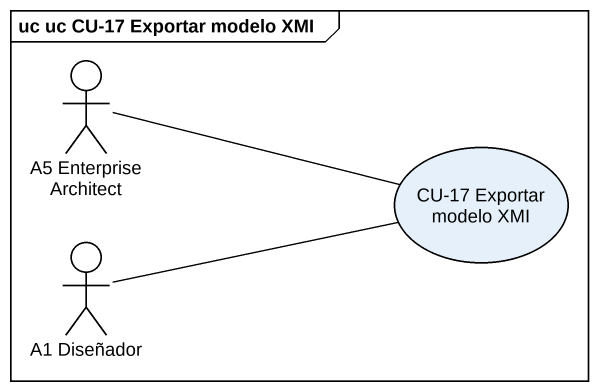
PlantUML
@startuml
mainframe uc uc CU-17 Exportar modelo XMI
actor "A5 Enterprise Architect" as A5_Enterprise_Architect
usecase "CU-17 Exportar modelo XMI" as CU_17_Exportar_modelo_XMI
actor "A1 Diseñador" as A1_Diseñador
A5_Enterprise_Architect -right- CU_17_Exportar_modelo_XMI
A1_Diseñador -right- CU_17_Exportar_modelo_XMI
@enduml
